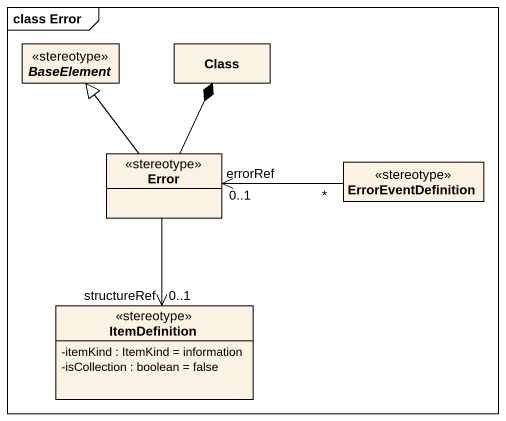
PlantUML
@startuml
mainframe class Error
hide circle
hide empty members
skinparam classAttributeIconSize 0
abstract class BaseElement <<stereotype>>
class "Class" as Class_
class Error <<stereotype>>
class ErrorEventDefinition <<stereotype>>
class ItemDefinition <<stereotype>> {
  -itemKind : ItemKind = information
  -isCollection : boolean = false
}
Error -up-|> BaseElement
Error -up-* Class_
Error --> "structureRef\n0..1" ItemDefinition
ErrorEventDefinition "*" -left-> "errorRef\n0..1" Error
@enduml
